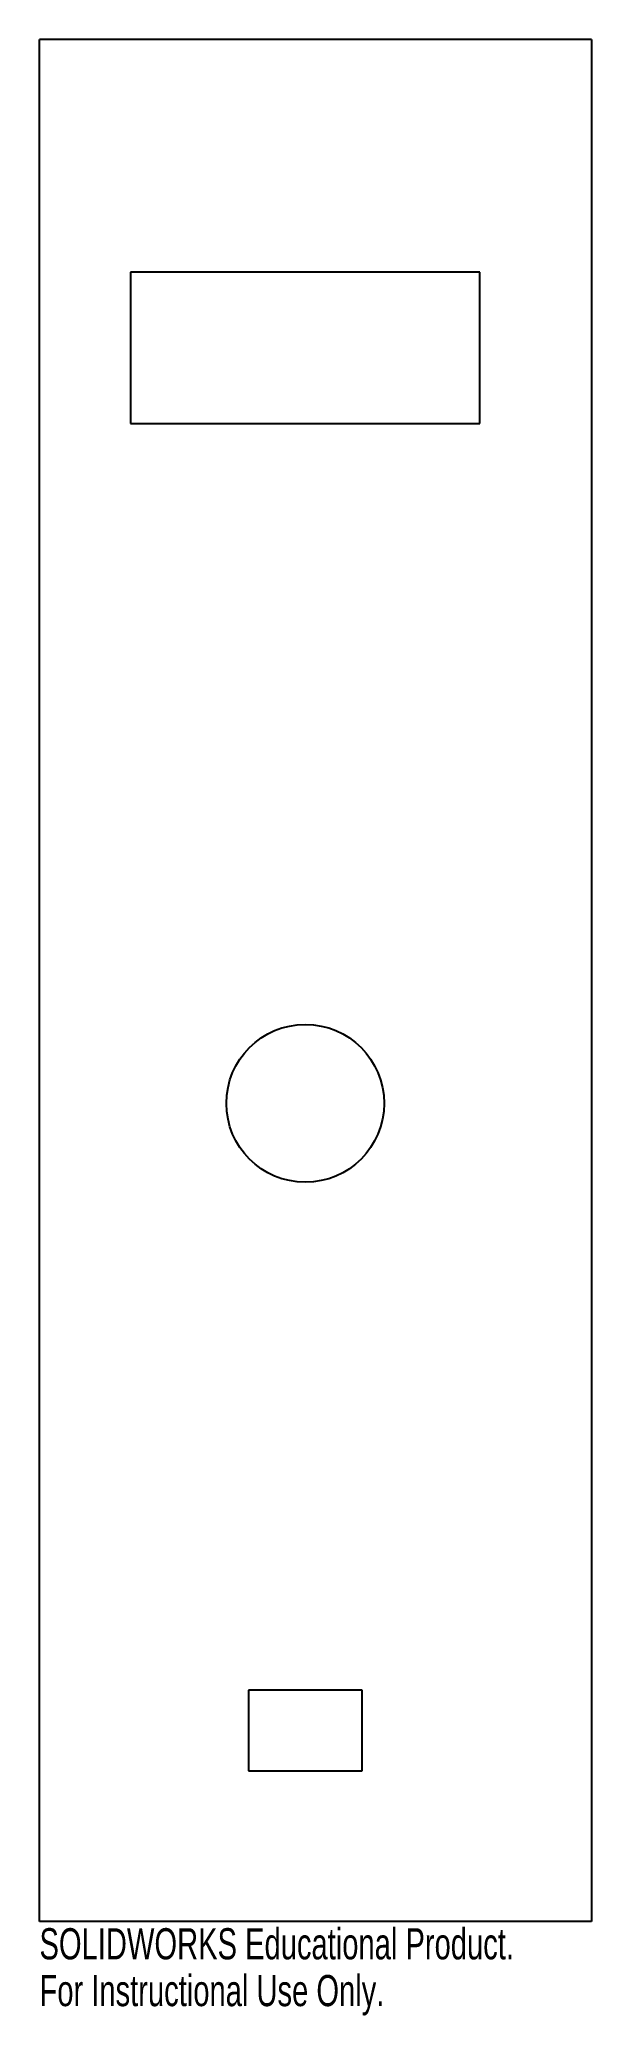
# Model space of a CAD drawing. Header units: inches. Extents: x -3.2 to 0.1, y -0.6 to 11.5.
import ezdxf

# ---------------------------------------------------------------- set-up
doc = ezdxf.new("R2010")
doc.units = ezdxf.units.IN
doc.header["$MEASUREMENT"] = 0
doc.styles.add('SLDTEXTSTYLE0', font='TXT', dxfattribs={"width": 0.7})

msp = doc.modelspace()

# ---------------------------------------------------------------- linework, layer by layer
at = {"color": 7, "linetype": 'Continuous', "lineweight": 25}
for p, q in [((0.125, 11.5), (-3.25, 11.5)), ((-3.25, 0), (-3.25, 11.5)), ((0.125, 11.5), (0.125, 0)), ((-0.557, 10.079), (-2.693, 10.079)), ((-2.693, 10.079), (-2.693, 9.154)), ((-0.557, 9.154), (-0.557, 10.079)), ((-2.693, 9.154), (-0.557, 9.154)), ((-1.277, 1.415), (-1.973, 1.415)), ((-1.973, 1.415), (-1.973, 0.921)), ((-1.277, 0.921), (-1.277, 1.415)), ((-1.973, 0.921), (-1.277, 0.921)), ((0.125, 0), (-3.25, 0))]:
    msp.add_line(p, q, dxfattribs=at)
msp.add_circle((-1.625, 5), 0.482, dxfattribs=at)

# ---------------------------------------------------------------- texts
at = {"color": 7, "linetype": 'Continuous', "char_height": 0.1903, "attachment_point": 1, "style": 'SLDTEXTSTYLE0'}
for s, insert in [('SOLIDWORKS Educational Product.', (-3.25, -0.04)), ('For Instructional Use Only.', (-3.25, -0.326))]:
    msp.add_mtext(s, dxfattribs=dict(at, insert=insert))

doc.saveas('drawing.dxf')
